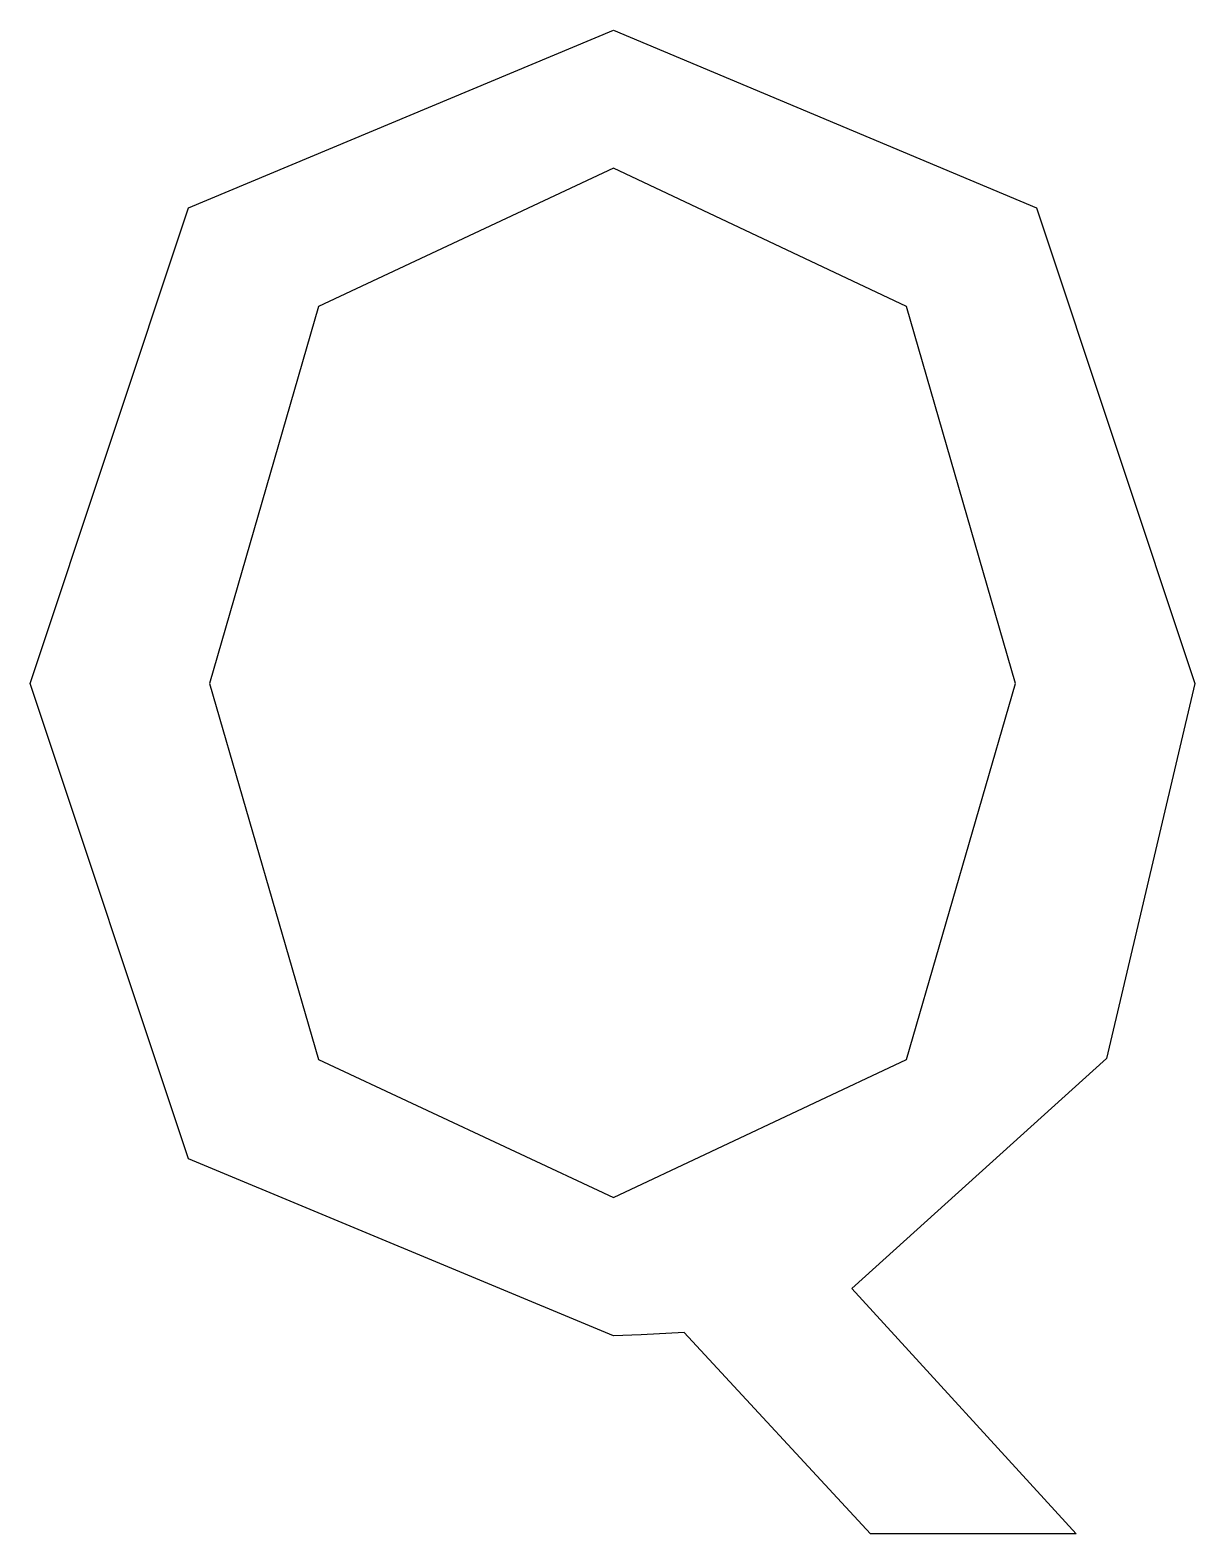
# Model space of a CAD drawing. Extents: x -3.41 to 4.21, y -5.13 to 4.71.
import ezdxf

# ---------------------------------------------------------------- set-up
doc = ezdxf.new("R2010")
doc.units = 0
doc.layers.get('0').update_dxf_attribs({"linetype": 'CONTINUOUS'})

msp = doc.modelspace()

# ---------------------------------------------------------------- linework, layer by layer
at = {"color": 7}
for points in [[(1.964532, -3.521464), (3.430764, -5.125503), (2.085797, -5.125503), (0.867613, -3.808098), (0.586492, -3.824636), (0.404591, -3.830139), (-2.373534, -2.672588), (-3.409817, 0.436265), (-2.373534, 3.54512), (0.404591, 4.708184), (3.171692, 3.54512), (4.207978, 0.436265), (3.6292, -2.016641), (1.964532, -3.521459)], [(0.404591, 3.804186), (-1.52466, 2.900192), (-2.235731, 0.436259), (-1.52466, -2.022159), (0.404591, -2.926153), (2.322822, -2.022159), (3.033889, 0.436259), (2.322822, 2.900192), (0.404591, 3.804186)]]:
    msp.add_lwpolyline(points, dxfattribs=at)

doc.saveas('drawing.dxf')
